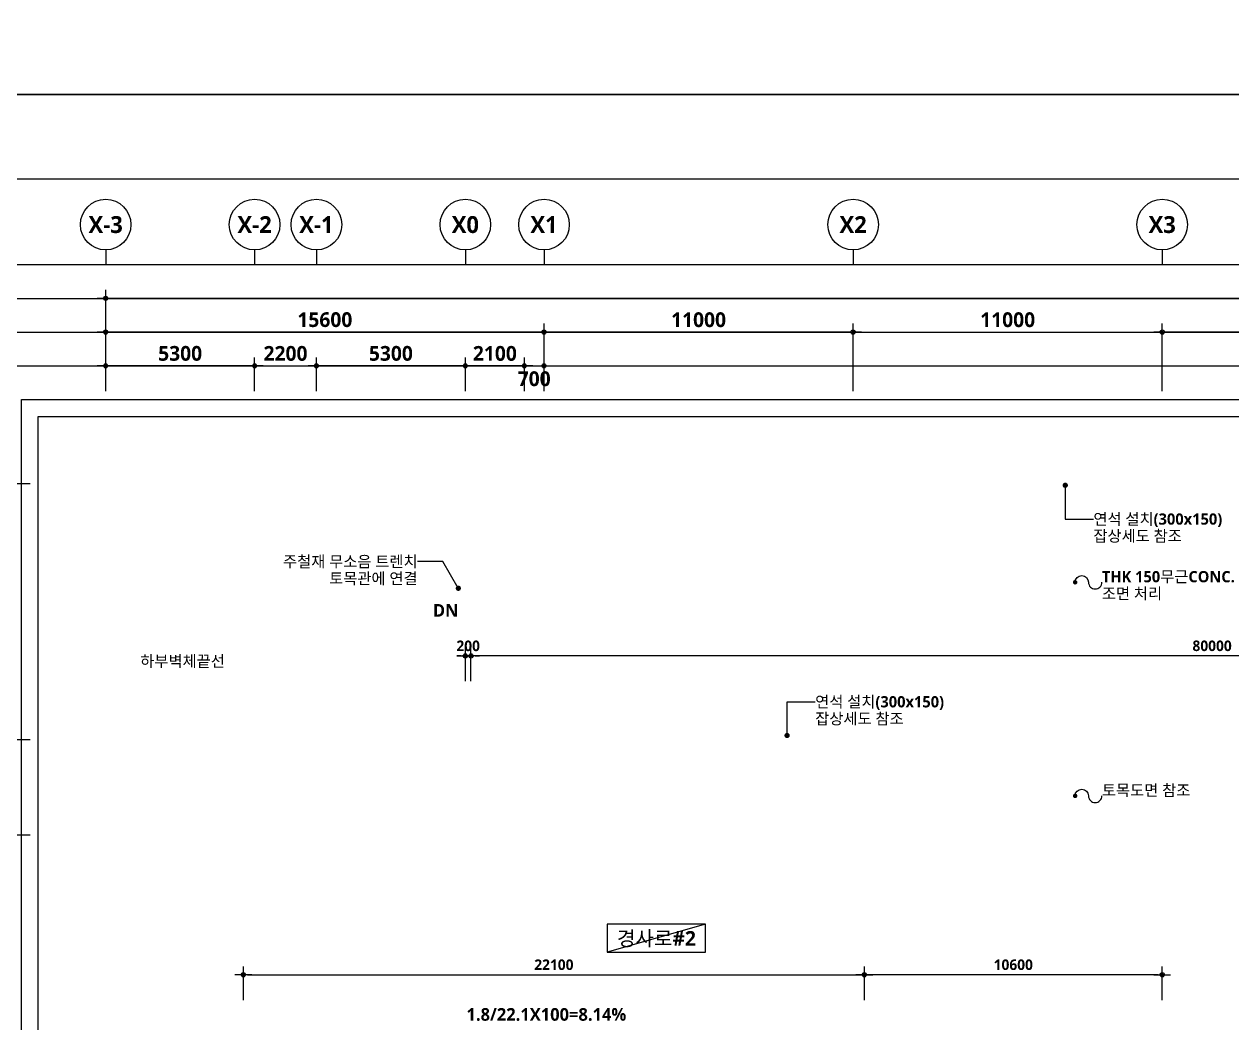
# Model space of a CAD drawing. Header units: millimetres. Extents: x -63924 to 190228206, y 0 to 456875599.
# Drawn here: x 11018 to 53998, y 344979 to 380504 of the extents above; entities that cross this region are included whole.
import ezdxf
from ezdxf.enums import TextEntityAlignment as Align

# ---------------------------------------------------------------- set-up
doc = ezdxf.new("R2010")
doc.units = ezdxf.units.MM
doc.header["$LTSCALE"] = 150
doc.header["$MEASUREMENT"] = 0
doc.header["$PDSIZE"] = -10
doc.layers.get('0').update_dxf_attribs({"linetype": 'CONTINUOUS'})
doc.layers.get('Defpoints').update_dxf_attribs({"color": 153, "linetype": 'CONTINUOUS'})
for name, color, linetype in [('A-ANNO-DIM', 4, 'CONTINUOUS'), ('A-ANNO-GRA1', 7, 'CONTINUOUS'), ('A-ANNO-LEAD', 4, 'CONTINUOUS'), ('A-ANNO-TEXT1', 7, 'CONTINUOUS'), ('A-ANNO-TEXT2', 3, 'CONTINUOUS'), ('A-ST-AXIS-BUB', 7, 'CONTINUOUS'), ('A-ST-AXIS-DIM', 7, 'CONTINUOUS')]:
    doc.layers.add(name, color=color, linetype=linetype)
for name, color, linetype, plot in [('Defpoint', 161, 'CONTINUOUS', False), ('G(그리드1)', 185, 'CONTINUOUS', False), ('G(그리드2)', 235, 'CONTINUOUS', False)]:
    doc.layers.add(name, color=color, linetype=linetype, plot=plot)
doc.styles.add('2020음성 1차', font='')
doc.styles.add('SH_대대리576', font='')
doc.styles.add('SH_진천_나눔', font='')
doc.styles.get('2020음성 1차').set_extended_font_data('NanumGothic', bold=True)
doc.styles.get('SH_대대리576').set_extended_font_data('NanumGothic', bold=True)
doc.styles.get('SH_진천_나눔').set_extended_font_data('NanumGothic', bold=True)
doc.dimstyles.new('SHP 300', dxfattribs={"dimscale": 150, "dimtxt": 3.5, "dimasz": 1, "dimexe": 2, "dimexo": 2, "dimgap": 1, "dimtad": 1, "dimdec": 0, "dimzin": 0, "dimdsep": 46, "dimtxsty": 'SH_대대리576', "dimblk": 'DIMDOT', "dimcen": 0.09, "dimclrt": 3, "dimadec": 0, "dimazin": 1, "dimtfac": 1, "dimtdec": 0, "dimtix": 1, "dimtmove": 2, "dimatfit": 0, "dimldrblk": 'DIMDOT', "dimfxl": 1, "dimtolj": 1, "dimtzin": 0, "dimarcsym": 0})
doc.dimstyles.new('SHP300내부', dxfattribs={"dimscale": 150, "dimtxt": 2.5, "dimasz": 1, "dimexe": 2, "dimexo": 2, "dimgap": 1, "dimtad": 1, "dimdec": 0, "dimzin": 0, "dimdsep": 46, "dimtxsty": 'SH_대대리576', "dimblk": 'DIMDOT', "dimcen": 0.09, "dimclrd": 256, "dimclre": 256, "dimclrt": 3, "dimadec": 0, "dimazin": 1, "dimtfac": 1, "dimtdec": 0, "dimtix": 1, "dimtmove": 2, "dimatfit": 0, "dimldrblk": 'DIMDOT', "dimfxl": 1, "dimtolj": 1, "dimtzin": 0, "dimlwd": -1, "dimlwe": -1, "dimarcsym": 0})

# ---------------------------------------------------------------- blocks, each defined once
blk = doc.blocks.new('DIMDOT')
at = {"color": 0}
blk.add_line((-2, 0), (2, 0), dxfattribs=at)
for radius in [0.5, 0.25]:
    blk.add_circle((0, 0), radius, dxfattribs=at)
blk = doc.blocks.new('*D64')
at = {"layer": 'A-ST-AXIS-DIM', "color": 0, "lineweight": -2, "transparency": 16777216}
for p, q in [((13920, 367450), (13920, 368650)), ((19070, 368350), (14070, 368350)), ((19220, 367450), (19220, 368650))]:
    blk.add_line(p, q, dxfattribs=at)
at = {"layer": 'Defpoints', "color": 0, "transparency": 16777216}
for p in [(13920, 368350), (13920, 367150), (19220, 367150)]:
    blk.add_point(p, dxfattribs=at)
at = {"layer": 'A-ST-AXIS-DIM', "color": 0, "linetype": 'ByBlock', "lineweight": -2, "transparency": 16777216, "xscale": 150, "yscale": 150, "zscale": 150, "rotation": 180}
blk.add_blockref('DIMDOT', (13920, 368350), dxfattribs=at)
at = {"layer": 'A-ST-AXIS-DIM', "color": 0, "linetype": 'ByBlock', "lineweight": -2, "transparency": 16777216, "xscale": 150, "yscale": 150, "zscale": 150}
blk.add_blockref('DIMDOT', (19220, 368350), dxfattribs=at)
at = {"layer": 'A-ST-AXIS-DIM', "color": 3, "transparency": 16777216, "insert": (16570, 368790), "char_height": 525, "attachment_point": 5, "style": 'SH_대대리576'}
blk.add_mtext('\\A1;5300', dxfattribs=at)
blk = doc.blocks.new('*D65')
at = {"layer": 'A-ST-AXIS-DIM', "color": 0, "lineweight": -2, "transparency": 16777216}
for p, q in [((19220, 367450), (19220, 368650)), ((19370, 368350), (21270, 368350)), ((21420, 367450), (21420, 368650))]:
    blk.add_line(p, q, dxfattribs=at)
at = {"layer": 'Defpoints', "color": 0, "transparency": 16777216}
for p in [(21420, 368350), (19220, 367150), (21420, 367150)]:
    blk.add_point(p, dxfattribs=at)
at = {"layer": 'A-ST-AXIS-DIM', "color": 0, "linetype": 'ByBlock', "lineweight": -2, "transparency": 16777216, "xscale": 150, "yscale": 150, "zscale": 150, "rotation": 180}
blk.add_blockref('DIMDOT', (19220, 368350), dxfattribs=at)
at = {"layer": 'A-ST-AXIS-DIM', "color": 0, "linetype": 'ByBlock', "lineweight": -2, "transparency": 16777216, "xscale": 150, "yscale": 150, "zscale": 150}
blk.add_blockref('DIMDOT', (21420, 368350), dxfattribs=at)
at = {"layer": 'A-ST-AXIS-DIM', "color": 3, "transparency": 16777216, "insert": (20320, 368789), "char_height": 525, "attachment_point": 5, "style": 'SH_대대리576'}
blk.add_mtext('\\A1;2200', dxfattribs=at)
blk = doc.blocks.new('*D66')
at = {"layer": 'A-ST-AXIS-DIM', "color": 0, "lineweight": -2, "transparency": 16777216}
for p, q in [((26720, 367450), (26720, 368650)), ((28670, 368350), (26870, 368350)), ((28820, 367450), (28820, 368650))]:
    blk.add_line(p, q, dxfattribs=at)
at = {"layer": 'Defpoints', "color": 0, "transparency": 16777216}
for p in [(26720, 368350), (26720, 367150), (28820, 367150)]:
    blk.add_point(p, dxfattribs=at)
at = {"layer": 'A-ST-AXIS-DIM', "color": 0, "linetype": 'ByBlock', "lineweight": -2, "transparency": 16777216, "xscale": 150, "yscale": 150, "zscale": 150, "rotation": 180}
blk.add_blockref('DIMDOT', (26720, 368350), dxfattribs=at)
at = {"layer": 'A-ST-AXIS-DIM', "color": 0, "linetype": 'ByBlock', "lineweight": -2, "transparency": 16777216, "xscale": 150, "yscale": 150, "zscale": 150}
blk.add_blockref('DIMDOT', (28820, 368350), dxfattribs=at)
at = {"layer": 'A-ST-AXIS-DIM', "color": 3, "transparency": 16777216, "insert": (27770, 368789), "char_height": 525, "attachment_point": 5, "style": 'SH_대대리576'}
blk.add_mtext('\\A1;2100', dxfattribs=at)
blk = doc.blocks.new('A-ST-AXIS-BUB-1')
at = {"layer": 'A-ST-AXIS-BUB'}
blk.add_line((0, 350), (0, 0), dxfattribs=at)
blk.add_circle((0, 950), 600, dxfattribs=at)
blk = doc.blocks.new('*D67')
at = {"layer": 'A-ST-AXIS-DIM', "color": 0, "lineweight": -2, "transparency": 16777216}
for p, q in [((13920, 367450), (13920, 369850)), ((29520, 367450), (29520, 369850)), ((29370, 369550), (14070, 369550))]:
    blk.add_line(p, q, dxfattribs=at)
at = {"layer": 'Defpoints', "color": 0, "transparency": 16777216}
for p in [(13920, 369550), (13920, 367150), (29520, 367150)]:
    blk.add_point(p, dxfattribs=at)
at = {"layer": 'A-ST-AXIS-DIM', "color": 0, "linetype": 'ByBlock', "lineweight": -2, "transparency": 16777216, "xscale": 150, "yscale": 150, "zscale": 150, "rotation": 180}
blk.add_blockref('DIMDOT', (13920, 369550), dxfattribs=at)
at = {"layer": 'A-ST-AXIS-DIM', "color": 0, "linetype": 'ByBlock', "lineweight": -2, "transparency": 16777216, "xscale": 150, "yscale": 150, "zscale": 150}
blk.add_blockref('DIMDOT', (29520, 369550), dxfattribs=at)
at = {"layer": 'A-ST-AXIS-DIM', "color": 3, "transparency": 16777216, "insert": (21720, 369990), "char_height": 525, "attachment_point": 5, "style": 'SH_대대리576'}
blk.add_mtext('\\A1;15600', dxfattribs=at)
blk = doc.blocks.new('*D68')
at = {"layer": 'A-ST-AXIS-DIM', "color": 0, "lineweight": -2, "transparency": 16777216}
for p, q in [((29520, 367450), (29520, 369850)), ((40520, 367450), (40520, 369850)), ((40370, 369550), (29670, 369550))]:
    blk.add_line(p, q, dxfattribs=at)
at = {"layer": 'Defpoints', "color": 0, "transparency": 16777216}
for p in [(29520, 369550), (29520, 367150), (40520, 367150)]:
    blk.add_point(p, dxfattribs=at)
at = {"layer": 'A-ST-AXIS-DIM', "color": 0, "linetype": 'ByBlock', "lineweight": -2, "transparency": 16777216, "xscale": 150, "yscale": 150, "zscale": 150, "rotation": 180}
blk.add_blockref('DIMDOT', (29520, 369550), dxfattribs=at)
at = {"layer": 'A-ST-AXIS-DIM', "color": 0, "linetype": 'ByBlock', "lineweight": -2, "transparency": 16777216, "xscale": 150, "yscale": 150, "zscale": 150}
blk.add_blockref('DIMDOT', (40520, 369550), dxfattribs=at)
at = {"layer": 'A-ST-AXIS-DIM', "color": 3, "transparency": 16777216, "insert": (35020, 369988), "char_height": 525, "attachment_point": 5, "style": 'SH_대대리576'}
blk.add_mtext('\\A1;11000', dxfattribs=at)
blk = doc.blocks.new('*D69')
at = {"layer": 'A-ST-AXIS-DIM', "color": 0, "lineweight": -2, "transparency": 16777216}
for p, q in [((40520, 367450), (40520, 369850)), ((51520, 367450), (51520, 369850)), ((40670, 369550), (51370, 369550))]:
    blk.add_line(p, q, dxfattribs=at)
at = {"layer": 'Defpoints', "color": 0, "transparency": 16777216}
for p in [(51520, 369550), (40520, 367150), (51520, 367150)]:
    blk.add_point(p, dxfattribs=at)
at = {"layer": 'A-ST-AXIS-DIM', "color": 0, "linetype": 'ByBlock', "lineweight": -2, "transparency": 16777216, "xscale": 150, "yscale": 150, "zscale": 150, "rotation": 180}
blk.add_blockref('DIMDOT', (40520, 369550), dxfattribs=at)
at = {"layer": 'A-ST-AXIS-DIM', "color": 0, "linetype": 'ByBlock', "lineweight": -2, "transparency": 16777216, "xscale": 150, "yscale": 150, "zscale": 150}
blk.add_blockref('DIMDOT', (51520, 369550), dxfattribs=at)
at = {"layer": 'A-ST-AXIS-DIM', "color": 3, "transparency": 16777216, "insert": (46020, 369988), "char_height": 525, "attachment_point": 5, "style": 'SH_대대리576'}
blk.add_mtext('\\A1;11000', dxfattribs=at)
blk = doc.blocks.new('*D70')
at = {"layer": 'A-ST-AXIS-DIM', "color": 0, "lineweight": -2, "transparency": 16777216}
for p, q in [((51520, 367450), (51520, 369850)), ((62520, 367450), (62520, 369850)), ((62370, 369550), (51670, 369550))]:
    blk.add_line(p, q, dxfattribs=at)
at = {"layer": 'Defpoints', "color": 0, "transparency": 16777216}
for p in [(51520, 369550), (51520, 367150), (62520, 367150)]:
    blk.add_point(p, dxfattribs=at)
at = {"layer": 'A-ST-AXIS-DIM', "color": 0, "linetype": 'ByBlock', "lineweight": -2, "transparency": 16777216, "xscale": 150, "yscale": 150, "zscale": 150, "rotation": 180}
blk.add_blockref('DIMDOT', (51520, 369550), dxfattribs=at)
at = {"layer": 'A-ST-AXIS-DIM', "color": 0, "linetype": 'ByBlock', "lineweight": -2, "transparency": 16777216, "xscale": 150, "yscale": 150, "zscale": 150}
blk.add_blockref('DIMDOT', (62520, 369550), dxfattribs=at)
at = {"layer": 'A-ST-AXIS-DIM', "color": 3, "transparency": 16777216, "insert": (57020, 369988), "char_height": 525, "attachment_point": 5, "style": 'SH_대대리576'}
blk.add_mtext('\\A1;11000', dxfattribs=at)
blk = doc.blocks.new('*D765')
at = {"layer": 'A-ST-AXIS-DIM', "color": 0, "lineweight": -2, "transparency": 16777216}
for p, q in [((21420, 367450), (21420, 368650)), ((26570, 368350), (21570, 368350)), ((26720, 367450), (26720, 368650))]:
    blk.add_line(p, q, dxfattribs=at)
at = {"layer": 'Defpoints', "color": 0, "transparency": 16777216}
for p in [(21420, 368350), (21420, 367150), (26720, 367150)]:
    blk.add_point(p, dxfattribs=at)
at = {"layer": 'A-ST-AXIS-DIM', "color": 0, "linetype": 'ByBlock', "lineweight": -2, "transparency": 16777216, "xscale": 150, "yscale": 150, "zscale": 150, "rotation": 180}
blk.add_blockref('DIMDOT', (21420, 368350), dxfattribs=at)
at = {"layer": 'A-ST-AXIS-DIM', "color": 0, "linetype": 'ByBlock', "lineweight": -2, "transparency": 16777216, "xscale": 150, "yscale": 150, "zscale": 150}
blk.add_blockref('DIMDOT', (26720, 368350), dxfattribs=at)
at = {"layer": 'A-ST-AXIS-DIM', "color": 3, "transparency": 16777216, "insert": (24070, 368790), "char_height": 525, "attachment_point": 5, "style": 'SH_대대리576'}
blk.add_mtext('\\A1;5300', dxfattribs=at)
blk = doc.blocks.new('*D766')
at = {"layer": 'A-ST-AXIS-DIM', "color": 0, "lineweight": -2, "transparency": 16777216}
for p, q in [((28820, 367450), (28820, 368650)), ((28970, 368350), (29370, 368350)), ((29520, 367450), (29520, 368650))]:
    blk.add_line(p, q, dxfattribs=at)
at = {"layer": 'Defpoints', "color": 0, "transparency": 16777216}
for p in [(29520, 368350), (28820, 367150), (29520, 367150)]:
    blk.add_point(p, dxfattribs=at)
at = {"layer": 'A-ST-AXIS-DIM', "color": 0, "linetype": 'ByBlock', "lineweight": -2, "transparency": 16777216, "xscale": 150, "yscale": 150, "zscale": 150, "rotation": 180}
blk.add_blockref('DIMDOT', (28820, 368350), dxfattribs=at)
at = {"layer": 'A-ST-AXIS-DIM', "color": 0, "linetype": 'ByBlock', "lineweight": -2, "transparency": 16777216, "xscale": 150, "yscale": 150, "zscale": 150}
blk.add_blockref('DIMDOT', (29520, 368350), dxfattribs=at)
at = {"layer": 'A-ST-AXIS-DIM', "color": 3, "transparency": 16777216, "insert": (29170, 367888), "char_height": 525, "attachment_point": 5, "style": 'SH_대대리576'}
blk.add_mtext('\\A1;700', dxfattribs=at)
blk = doc.blocks.new('*D911')
at = {"layer": 'A-ST-AXIS-DIM', "color": 0, "lineweight": -2, "transparency": 16777216}
for p, q in [((11230, 355050), (9420, 355050)), ((9720, 354900), (9720, 351800)), ((11230, 351650), (9420, 351650))]:
    blk.add_line(p, q, dxfattribs=at)
at = {"layer": 'Defpoints', "color": 0, "transparency": 16777216}
for p in [(11530, 355050), (9720, 351650), (11530, 351650)]:
    blk.add_point(p, dxfattribs=at)
at = {"layer": 'A-ST-AXIS-DIM', "color": 0, "linetype": 'ByBlock', "lineweight": -2, "transparency": 16777216, "xscale": 150, "yscale": 150, "zscale": 150}
for p, rotation in [((9720, 355050), 90), ((9720, 351650), 270)]:
    blk.add_blockref('DIMDOT', p, dxfattribs=dict(at, rotation=rotation))
at = {"layer": 'A-ST-AXIS-DIM', "color": 3, "transparency": 16777216, "insert": (9280, 353350), "char_height": 525, "attachment_point": 5, "rotation": 90, "style": 'SH_대대리576'}
blk.add_mtext('\\A1;3400', dxfattribs=at)
blk = doc.blocks.new('*D912')
at = {"layer": 'A-ST-AXIS-DIM', "color": 0, "lineweight": -2, "transparency": 16777216}
for p, q in [((11230, 364150), (9420, 364150)), ((9720, 355200), (9720, 364000)), ((11230, 355050), (9420, 355050))]:
    blk.add_line(p, q, dxfattribs=at)
at = {"layer": 'Defpoints', "color": 0, "transparency": 16777216}
for p in [(9720, 364150), (11530, 364150), (11530, 355050)]:
    blk.add_point(p, dxfattribs=at)
at = {"layer": 'A-ST-AXIS-DIM', "color": 0, "linetype": 'ByBlock', "lineweight": -2, "transparency": 16777216, "xscale": 150, "yscale": 150, "zscale": 150}
for p, rotation in [((9720, 364150), 90), ((9720, 355050), 270)]:
    blk.add_blockref('DIMDOT', p, dxfattribs=dict(at, rotation=rotation))
at = {"layer": 'A-ST-AXIS-DIM', "color": 3, "transparency": 16777216, "insert": (9280, 359600), "char_height": 525, "attachment_point": 5, "rotation": 90, "style": 'SH_대대리576'}
blk.add_mtext('\\A1;9100', dxfattribs=at)
blk = doc.blocks.new('*D963')
at = {"layer": 'A-ANNO-DIM', "transparency": 16777216}
for p, q in [((18820, 345788), (18820, 346988)), ((40920, 345788), (40920, 346988)), ((18970, 346688), (40770, 346688))]:
    blk.add_line(p, q, dxfattribs=at)
at = {"layer": 'Defpoints', "color": 0, "transparency": 16777216}
for p in [(40920, 346688), (18820, 345488), (40920, 345488)]:
    blk.add_point(p, dxfattribs=at)
at = {"layer": 'A-ANNO-DIM', "linetype": 'ByBlock', "transparency": 16777216, "xscale": 150, "yscale": 150, "zscale": 150, "rotation": 180}
blk.add_blockref('DIMDOT', (18820, 346688), dxfattribs=at)
at = {"layer": 'A-ANNO-DIM', "linetype": 'ByBlock', "transparency": 16777216, "xscale": 150, "yscale": 150, "zscale": 150}
blk.add_blockref('DIMDOT', (40920, 346688), dxfattribs=at)
at = {"layer": 'A-ANNO-DIM', "color": 3, "transparency": 16777216, "insert": (29870, 347044), "char_height": 375, "attachment_point": 5, "style": 'SH_대대리576'}
blk.add_mtext('\\A1;22100', dxfattribs=at)
blk = doc.blocks.new('*D964')
at = {"layer": 'A-ANNO-DIM', "transparency": 16777216}
for p, q in [((40920, 345788), (40920, 346988)), ((51520, 345788), (51520, 346988)), ((51370, 346688), (41070, 346688))]:
    blk.add_line(p, q, dxfattribs=at)
at = {"layer": 'Defpoints', "color": 0, "transparency": 16777216}
for p in [(40920, 346688), (40920, 345488), (51520, 345488)]:
    blk.add_point(p, dxfattribs=at)
at = {"layer": 'A-ANNO-DIM', "linetype": 'ByBlock', "transparency": 16777216, "xscale": 150, "yscale": 150, "zscale": 150, "rotation": 180}
blk.add_blockref('DIMDOT', (40920, 346688), dxfattribs=at)
at = {"layer": 'A-ANNO-DIM', "linetype": 'ByBlock', "transparency": 16777216, "xscale": 150, "yscale": 150, "zscale": 150}
blk.add_blockref('DIMDOT', (51520, 346688), dxfattribs=at)
at = {"layer": 'A-ANNO-DIM', "color": 3, "transparency": 16777216, "insert": (46220, 347044), "char_height": 375, "attachment_point": 5, "style": 'SH_대대리576'}
blk.add_mtext('\\A1;10600', dxfattribs=at)
blk = doc.blocks.new('*D1002')
at = {"layer": 'A-ANNO-DIM', "transparency": 16777216}
for p, q in [((26570, 358031), (26420, 358031)), ((26720, 357131), (26720, 358331)), ((26720, 358031), (26920, 358031)), ((26920, 357131), (26920, 358331)), ((27070, 358031), (27220, 358031))]:
    blk.add_line(p, q, dxfattribs=at)
at = {"layer": 'Defpoints', "color": 0, "transparency": 16777216}
for p in [(26920, 358031), (26720, 356831), (26920, 356831)]:
    blk.add_point(p, dxfattribs=at)
at = {"layer": 'A-ANNO-DIM', "linetype": 'ByBlock', "transparency": 16777216, "xscale": 150, "yscale": 150, "zscale": 150}
blk.add_blockref('DIMDOT', (26720, 358031), dxfattribs=at)
at = {"layer": 'A-ANNO-DIM', "linetype": 'ByBlock', "transparency": 16777216, "xscale": 150, "yscale": 150, "zscale": 150, "rotation": 180}
blk.add_blockref('DIMDOT', (26920, 358031), dxfattribs=at)
at = {"layer": 'A-ANNO-DIM', "color": 3, "transparency": 16777216, "insert": (26820, 358387), "char_height": 375, "attachment_point": 5, "style": 'SH_대대리576'}
blk.add_mtext('\\A1;200', dxfattribs=at)

msp = doc.modelspace()

# ---------------------------------------------------------------- linework, layer by layer
at = {"layer": 'A-ANNO-DIM'}
for p, q in [((26920, 357131.2), (26920, 358331.2)), ((79520, 358031.2), (27070, 358031.2))]:
    msp.add_line(p, q, dxfattribs=at)
at = {"layer": 'A-ANNO-GRA1'}
msp.add_lwpolyline([(31770, 347487.3), (35270, 347487.3), (35270, 348487.3), (31770, 348487.3)], close=True, dxfattribs=at)
at = {"layer": 'A-ANNO-LEAD'}
for points, const_width in [([(48070, 364146.9, -1), (48070, 364053.1, -1)], 93.8), ([(48380.3, 360650, 1), (48459.7, 360650, 1)], 79.4), ([(26493.4, 360394.9, -1), (26446.6, 360476, -1)], 93.8), ([(38170, 355153.1, 1), (38170, 355246.9, 1)], 93.8), ([(48380.5, 353051.3, 1), (48459.9, 353051.3, 1)], 79.4)]:
    msp.add_lwpolyline(points, format="xyb", close=True, dxfattribs=dict(at, const_width=const_width))
for points in [[(48070, 364100), (48070, 362900), (49070, 362900)], [(26470, 360435.5), (25920, 361388.1), (25020, 361388.1)], [(38170, 355200), (38170, 356400), (39170, 356400)]]:
    msp.add_lwpolyline(points, dxfattribs=at)
for points, format in [([(48420, 360650, -1), (48896.2, 360650, 0.4142136), (49134.3, 360411.9, 0.4142136), (49372.4, 360650, 0.4142136)], "xyb"), ([(13457.5, 356641.7, 0, 83.3, 0), (13582.5, 356858.3, 0, 0, 0), (14151, 357842.9, 0, 0, 0), (15151, 357842.9, 0, 0, 0)], "xyseb"), ([(48420.2, 353051.3, -1), (48896.4, 353051.3, 0.4142136), (49134.5, 352813.2, 0.4142136), (49372.6, 353051.3, 0.4142136)], "xyb")]:
    msp.add_lwpolyline(points, format=format, dxfattribs=at)
at = {"layer": 'A-ST-AXIS-DIM'}
for p, q in [((13920, 367450), (13920, 371050)), ((81314.3, 370750), (14070, 370750))]:
    msp.add_line(p, q, dxfattribs=at)
at = {"layer": 'Defpoint'}
msp.add_line((35270, 348487.3), (31770, 347487.3), dxfattribs=at)
for points in [[(0, 378000), (89100, 378000), (89100, 504000), (0, 504000)], [(0, 252000), (89100, 252000), (89100, 378000), (0, 378000)], [(3000, 375000), (86100, 375000), (86100, 268500), (3000, 268500)]]:
    msp.add_lwpolyline(points, close=True, dxfattribs=at)
at = {"layer": 'G(그리드1)'}
for points in [[(6120, 371950), (84920, 371950), (84920, 270550), (6120, 270550)], [(7320, 370750), (83720, 370750), (83720, 272750), (7320, 272750)], [(8520, 369550), (82520, 369550), (82520, 273950), (8520, 273950)], [(9720, 368350), (81320, 368350), (81320, 275150), (9720, 275150)], [(10920, 367150), (80120, 367150), (80120, 276350), (10920, 276350)]]:
    msp.add_lwpolyline(points, close=True, dxfattribs=at)
at = {"layer": 'G(그리드2)'}
msp.add_lwpolyline([(11520, 366550), (79520, 366550), (79520, 276950), (11520, 276950)], close=True, dxfattribs=at)

# ---------------------------------------------------------------- block references
at = {"layer": 'A-ANNO-DIM', "xscale": 150, "yscale": 150, "zscale": 150, "rotation": 180}
msp.add_blockref('DIMDOT', (26920, 358031.2), dxfattribs=at)
at = {"layer": 'A-ST-AXIS-BUB', "xscale": 1.5, "yscale": 1.5, "zscale": 1.5}
for p in [(13920, 371950), (19220, 371950), (21420, 371950), (26720, 371950), (29520, 371950), (40520, 371950), (51520, 371950)]:
    msp.add_blockref('A-ST-AXIS-BUB-1', p, dxfattribs=at)
at = {"layer": 'A-ST-AXIS-DIM', "xscale": 150, "yscale": 150, "zscale": 150, "rotation": 180}
msp.add_blockref('DIMDOT', (13920, 370750), dxfattribs=at)

# ---------------------------------------------------------------- texts
at = {"layer": 'A-ANNO-DIM', "color": 3, "insert": (53295, 358388.2), "char_height": 375, "attachment_point": 5, "style": 'SH_대대리576'}
msp.add_mtext('\\A1;80000', dxfattribs=at)
at = {"layer": 'A-ANNO-TEXT1'}
for s, height, style, p in [('X-3', 600, 'SH_대대리576', (13920, 373375)), ('X-2', 600, 'SH_대대리576', (19220, 373375)), ('X-1', 600, 'SH_대대리576', (21420, 373375)), ('X0', 600, 'SH_대대리576', (26720, 373375)), ('X1', 600, 'SH_대대리576', (29520, 373375)), ('X2', 600, 'SH_대대리576', (40520, 373375)), ('X3', 600, 'SH_대대리576', (51520, 373375)), ('DN', 450, 'SH_진천_나눔', (26020, 359650.2))]:
    msp.add_text(s, height=height, dxfattribs=dict(at, style=style)).set_placement(p, align=Align.MIDDLE_CENTER)
at = {"layer": 'A-ANNO-TEXT1', "style": '2020음성 1차'}
for s, p in [('연석 설치(300x150)', (49070, 362900)), ('잡상세도 참조', (49070, 362300)), ('조면 처리', (49372.4, 360250)), ('하부벽체끝선', (15151, 357842.9)), ('연석 설치(300x150)', (39170, 356400)), ('잡상세도 참조', (39170, 355800))]:
    msp.add_text(s, height=400, dxfattribs=at).set_placement(p, align=Align.MIDDLE_LEFT)
for s, p in [('주철재 무소음 트렌치', (25020, 361388.1)), ('토목관에 연결', (25020, 360788.1))]:
    msp.add_text(s, height=400, dxfattribs=at).set_placement(p, align=Align.MIDDLE_RIGHT)
at = {"layer": 'A-ANNO-TEXT1'}
for s, height, style, p in [('THK 150무근CONC.', 400, '2020음성 1차', (49372.4, 360650)), ('토목도면 참조', 400, '2020음성 1차', (49372.6, 353051.3)), ('1.8/22.1X100=8.14%%%', 450, 'SH_진천_나눔', (26759.8, 345053.8))]:
    msp.add_text(s, height=height, dxfattribs=dict(at, style=style)).set_placement(p)
at = {"layer": 'A-ANNO-TEXT2', "style": 'SH_진천_나눔'}
msp.add_text('경사로#2', height=525, dxfattribs=at).set_placement((33520, 347987.3), align=Align.MIDDLE)

# ---------------------------------------------------------------- dimensions: what is measured, and where the dimension line sits
at = {"layer": 'A-ANNO-DIM'}
for base, p1, p2, angle, picture, middle in [((26920, 358031.2), (26720, 356831.2), (26920, 356831.2), 180, '*D1002', (26820, 358387.4)), ((40920, 346687.5), (18820, 345487.5), (40920, 345487.5), 180, '*D963', (29870, 347043.6)), ((40920, 346687.5), (51520, 345487.5), (40920, 345487.5), 0, '*D964', (46220, 347044.4))]:
    dim = msp.add_linear_dim(base=base, p1=p1, p2=p2, angle=angle, dimstyle='SHP300내부', dxfattribs=at)
    dim.commit()
    dim.dimension.update_dxf_attribs({"geometry": picture, "text_midpoint": middle})
at = {"layer": 'A-ST-AXIS-DIM'}
for base, p1, p2, picture, middle in [((13920, 369550), (29520, 367150), (13920, 367150), '*D67', (21720, 369989.7)), ((29520, 369550), (40520, 367150), (29520, 367150), '*D68', (35020, 369987.9))]:
    dim = msp.add_linear_dim(base=base, p1=p1, p2=p2, dimstyle='SHP 300', override={"dimtxsty": 'SH_대대리576', "dimldrblk": 'DIMDOT'}, dxfattribs=at)
    dim.commit()
    dim.dimension.update_dxf_attribs({"geometry": picture, "text_midpoint": middle})
for base, p1, p2, angle, picture, middle in [((51520, 369550), (40520, 367150), (51520, 367150), 180, '*D69', (46020, 369987.9)), ((51520, 369550), (62520, 367150), (51520, 367150), 0, '*D70', (57020, 369987.9)), ((21420, 368350), (19220, 367150), (21420, 367150), 180, '*D65', (20320, 368788.6)), ((21420, 368350), (26720, 367150), (21420, 367150), 0, '*D765', (24070, 368789.7)), ((26720, 368350), (28820, 367150), (26720, 367150), 0, '*D66', (27770, 368788.6)), ((9720, 364150), (11530, 355050), (11530, 364150), 270, '*D912', (9280.3, 359600)), ((9720, 351650), (11530, 355050), (11530, 351650), 90, '*D911', (9280.3, 353350))]:
    dim = msp.add_linear_dim(base=base, p1=p1, p2=p2, angle=angle, dimstyle='SHP 300', override={"dimtxsty": 'SH_대대리576', "dimldrblk": 'DIMDOT'}, dxfattribs=at)
    dim.commit()
    dim.dimension.update_dxf_attribs({"geometry": picture, "text_midpoint": middle})
dim = msp.add_linear_dim(base=(13920, 368350), p1=(19220, 367150), p2=(13920, 367150), dimstyle='SHP 300', dxfattribs=at)
dim.commit()
dim.dimension.update_dxf_attribs({"geometry": '*D64', "text_midpoint": (16570, 368789.7)})
dim = msp.add_linear_dim(base=(29520, 368350), p1=(28820, 367150), p2=(29520, 367150), angle=180, dimstyle='SHP 300', override={"dimtxsty": 'SH_대대리576', "dimldrblk": 'DIMDOT'}, dxfattribs=at)
dim.commit()
dim.dimension.update_dxf_attribs({"geometry": '*D766', "text_midpoint": (29170, 367887.9), "dimtype": 160})

doc.saveas('drawing.dxf')
